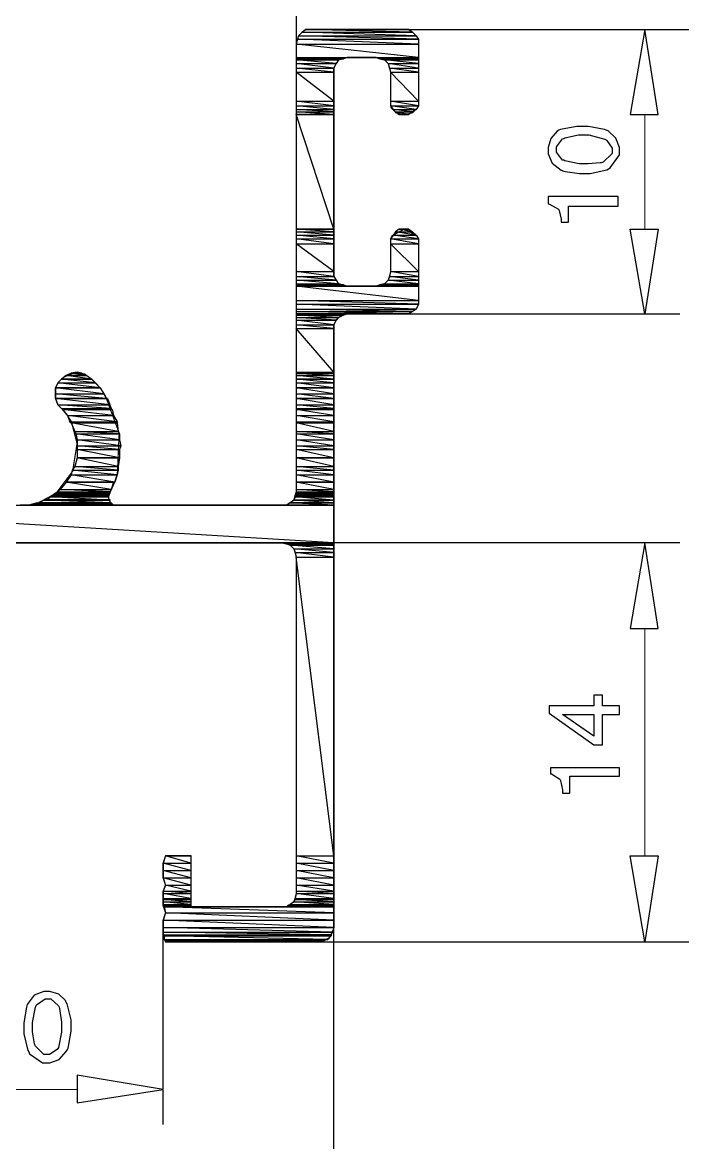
# Model space of a CAD drawing. Extents: x 0 to 8.2, y 0 to 11.7.
# Drawn here: x 6.063 to 6.973, y 8.426 to 9.971 of the extents above; entities that cross this region are included whole.
import ezdxf

# ---------------------------------------------------------------- set-up
doc = ezdxf.new("R2010")
doc.units = 0
doc.layers.get('0').update_dxf_attribs({"linetype": 'CONTINUOUS'})

msp = doc.modelspace()

# ---------------------------------------------------------------- linework, layer by layer
at = {"color": 0, "const_width": 0.00167}
for points in [[(6.44054, 9.80604), (6.44054, 10.1933)], [(6.57075, 9.90283), (6.57075, 9.86279), (6.57075, 9.85612), (6.5715, 9.85351), (6.5779, 9.84679), (6.58931, 9.84364), (6.60101, 9.84679), (6.60807, 9.85346), (6.60915, 9.85612), (6.60915, 9.86279), (6.60915, 9.94125), (6.60915, 9.94792), (6.60585, 9.9529), (6.60086, 9.9579), (6.59581, 9.96126), (6.58908, 9.96126), (6.4605, 9.96126), (6.45383, 9.96126), (6.44883, 9.9579), (6.44385, 9.9529), (6.44217, 9.94792), (6.44054, 9.94125), (6.44054, 9.32383)], [(6.56407, 9.96126), (6.96967, 9.96126)], [(6.56407, 9.96126), (7.26519, 9.96126)], [(6.51064, 9.9229), (6.50564, 9.92122), (6.49897, 9.9196), (6.49561, 9.91461), (6.49229, 9.90793), (6.49229, 9.90283)], [(6.51064, 9.9229), (6.55072, 9.9229)], [(6.57075, 9.90283), (6.56907, 9.90793), (6.56739, 9.91461), (6.56239, 9.9196), (6.55572, 9.92122), (6.55072, 9.9229)], [(6.49229, 9.6275), (6.49229, 9.90283)], [(6.92133, 9.84446), (6.92133, 9.68593)], [(6.51064, 9.56917), (6.58908, 9.56917), (6.59581, 9.56917), (6.60086, 9.57249), (6.60585, 9.57585), (6.60915, 9.58251), (6.60915, 9.58751), (6.60915, 9.66596), (6.60915, 9.67258), (6.60704, 9.67719), (6.58996, 9.68636), (6.57281, 9.67719), (6.57075, 9.67258), (6.57075, 9.66596), (6.57075, 9.6275)], [(6.49229, 9.6275), (6.49229, 9.62082), (6.49561, 9.61583), (6.49897, 9.61083), (6.50564, 9.60915), (6.51064, 9.60747)], [(6.55072, 9.60747), (6.55572, 9.60915), (6.56239, 9.61083), (6.56739, 9.61583), (6.56907, 9.62082), (6.57075, 9.6275)], [(6.55072, 9.60747), (6.51064, 9.60747)], [(6.51064, 9.56917), (6.50564, 9.56749), (6.49897, 9.56418), (6.49561, 9.56082), (6.49229, 9.55414), (6.49229, 9.54915)], [(6.58908, 9.56917), (6.96967, 9.56917)], [(6.42051, 8.75157), (6.29531, 8.75157), (6.29531, 8.82167), (6.26019, 8.82167), (6.25689, 8.81168), (6.25689, 8.80154), (6.25689, 8.79156), (6.26019, 8.78157), (6.25689, 8.77322), (6.25689, 8.76156), (6.25689, 8.75325), (6.26019, 8.74322), (6.25689, 8.73324), (6.25689, 8.72325), (6.25689, 8.71311), (6.26019, 8.70313), (6.47228, 8.70313), (6.47569, 8.70313), (6.486, 8.70882), (6.49186, 8.72032), (6.49229, 8.72325), (6.49229, 9.54915)], [(6.18343, 9.32221), (6.19011, 9.33718), (6.19385, 9.34972), (6.19635, 9.40483), (6.17714, 9.45654), (6.17008, 9.46739), (6.15842, 9.47906), (6.15175, 9.48406), (6.14919, 9.48617), (6.13417, 9.48844), (6.11914, 9.48156), (6.11664, 9.47906), (6.11165, 9.47407), (6.10835, 9.46739), (6.10835, 9.45904), (6.10835, 9.45242), (6.11165, 9.44396), (6.11664, 9.43896)], [(6.0599, 9.3055), (6.07156, 9.3055), (6.08128, 9.30692), (6.109, 9.32156), (6.13211, 9.35226), (6.13824, 9.39051), (6.13037, 9.42079), (6.125, 9.42899), (6.11664, 9.43896)], [(6.18343, 9.32221), (6.18175, 9.31717), (6.18175, 9.31218), (6.18511, 9.30886), (6.18842, 9.3055), (6.19342, 9.3055)], [(6.42051, 9.3055), (6.42719, 9.3055), (6.43218, 9.30886), (6.43718, 9.31218), (6.43886, 9.31885), (6.44054, 9.32383)], [(6.42051, 9.3055), (6.19342, 9.3055)], [(5.69928, 9.25375), (6.42051, 9.25375)], [(6.41883, 9.25375), (6.96967, 9.25375)], [(6.44054, 9.23372), (6.43886, 9.2404), (6.43718, 9.24544), (6.43218, 9.25043), (6.42719, 9.25206), (6.42051, 9.25375)], [(6.44054, 9.23372), (6.44054, 8.76992)], [(6.92133, 9.13531), (6.92133, 8.82167)], [(6.42051, 8.75157), (6.42719, 8.75157), (6.43218, 8.75489), (6.43718, 8.75825), (6.43886, 8.76324), (6.44054, 8.76992)], [(6.25689, 8.72325), (6.25689, 8.45122)], [(6.49229, 8.72487), (6.49229, 8.19928)], [(6.40554, 8.70313), (6.96967, 8.70313)], [(6.43718, 8.70313), (7.26519, 8.70313)], [(5.98144, 8.49957), (6.13835, 8.49957)]]:
    msp.add_lwpolyline(points, dxfattribs=at)
at = {"color": 0}
for points in [[(6.44385, 9.9529), (6.44217, 9.94792), (6.60915, 9.94792), (6.44385, 9.9529)], [(6.44883, 9.9579), (6.44385, 9.9529), (6.60585, 9.9529), (6.44883, 9.9579)], [(6.44385, 9.9529), (6.60585, 9.9529), (6.60915, 9.94792), (6.44385, 9.9529)], [(6.45383, 9.96126), (6.44883, 9.9579), (6.60086, 9.9579), (6.45383, 9.96126)], [(6.44883, 9.9579), (6.60086, 9.9579), (6.60585, 9.9529), (6.44883, 9.9579)], [(6.4605, 9.96126), (6.45383, 9.96126), (6.59581, 9.96126), (6.4605, 9.96126)], [(6.45383, 9.96126), (6.59581, 9.96126), (6.60086, 9.9579), (6.45383, 9.96126)], [(6.4605, 9.96126), (6.58908, 9.96126), (6.4605, 9.96126)], [(6.4605, 9.96126), (6.58908, 9.96126), (6.59581, 9.96126), (6.4605, 9.96126)], [(6.90126, 9.84446), (6.93967, 9.84446), (6.92133, 9.96126), (6.90126, 9.84446)], [(6.44217, 9.94792), (6.44054, 9.94125), (6.60915, 9.94125), (6.44217, 9.94792)], [(6.44054, 9.94125), (6.44054, 9.9229), (6.60915, 9.9229), (6.44054, 9.94125)], [(6.44054, 9.94125), (6.60915, 9.94125), (6.60915, 9.9229), (6.44054, 9.94125)], [(6.44217, 9.94792), (6.60915, 9.94792), (6.60915, 9.94125), (6.44217, 9.94792)], [(6.44054, 9.9229), (6.44054, 9.92122), (6.50564, 9.92122), (6.44054, 9.9229)], [(6.44054, 9.9229), (6.51064, 9.9229), (6.50564, 9.92122), (6.44054, 9.9229)], [(6.44054, 9.92122), (6.44054, 9.9196), (6.49897, 9.9196), (6.44054, 9.92122)], [(6.44054, 9.92122), (6.50564, 9.92122), (6.49897, 9.9196), (6.44054, 9.92122)], [(6.44054, 9.9196), (6.44054, 9.91461), (6.49561, 9.91461), (6.44054, 9.9196)], [(6.44054, 9.9196), (6.49897, 9.9196), (6.49561, 9.91461), (6.44054, 9.9196)], [(6.51064, 9.9229), (6.55072, 9.9229), (6.51064, 9.9229)], [(6.55072, 9.9229), (6.55572, 9.92122), (6.60915, 9.92122), (6.55072, 9.9229)], [(6.55072, 9.9229), (6.60915, 9.9229), (6.60915, 9.92122), (6.55072, 9.9229)], [(6.55572, 9.92122), (6.56239, 9.9196), (6.60915, 9.9196), (6.55572, 9.92122)], [(6.55572, 9.92122), (6.60915, 9.92122), (6.60915, 9.9196), (6.55572, 9.92122)], [(6.56239, 9.9196), (6.56739, 9.91461), (6.60915, 9.91461), (6.56239, 9.9196)], [(6.56239, 9.9196), (6.60915, 9.9196), (6.60915, 9.91461), (6.56239, 9.9196)], [(6.44054, 9.91461), (6.44054, 9.90793), (6.49229, 9.90793), (6.44054, 9.91461)], [(6.44054, 9.91461), (6.49561, 9.91461), (6.49229, 9.90793), (6.44054, 9.91461)], [(6.44054, 9.90793), (6.44054, 9.90283), (6.49229, 9.90283), (6.44054, 9.90793)], [(6.44054, 9.90793), (6.49229, 9.90793), (6.49229, 9.90283), (6.44054, 9.90793)], [(6.44054, 9.90283), (6.44054, 9.86279), (6.49229, 9.86279), (6.44054, 9.90283)], [(6.44054, 9.90283), (6.49229, 9.90283), (6.49229, 9.86279), (6.44054, 9.90283)], [(6.56739, 9.91461), (6.56907, 9.90793), (6.60915, 9.90793), (6.56739, 9.91461)], [(6.56739, 9.91461), (6.60915, 9.91461), (6.60915, 9.90793), (6.56739, 9.91461)], [(6.56907, 9.90793), (6.57075, 9.90283), (6.60915, 9.90283), (6.56907, 9.90793)], [(6.56907, 9.90793), (6.60915, 9.90793), (6.60915, 9.90283), (6.56907, 9.90793)], [(6.57075, 9.90283), (6.57075, 9.86279), (6.60915, 9.86279), (6.57075, 9.90283)], [(6.57075, 9.90283), (6.60915, 9.90283), (6.60915, 9.86279), (6.57075, 9.90283)], [(6.44054, 9.86279), (6.44054, 9.85612), (6.49229, 9.85612), (6.44054, 9.86279)], [(6.44054, 9.86279), (6.49229, 9.86279), (6.49229, 9.85612), (6.44054, 9.86279)], [(6.57075, 9.86279), (6.57075, 9.85612), (6.60915, 9.85612), (6.57075, 9.86279)], [(6.57075, 9.86279), (6.60915, 9.86279), (6.60915, 9.85612), (6.57075, 9.86279)], [(6.44054, 9.85612), (6.44054, 9.85113), (6.49229, 9.85113), (6.44054, 9.85612)], [(6.44054, 9.85612), (6.49229, 9.85612), (6.49229, 9.85113), (6.44054, 9.85612)], [(6.44054, 9.85113), (6.44054, 9.84782), (6.49229, 9.84782), (6.44054, 9.85113)], [(6.44054, 9.85113), (6.49229, 9.85113), (6.49229, 9.84782), (6.44054, 9.85113)], [(6.44054, 9.84782), (6.44054, 9.84446), (6.49229, 9.84446), (6.44054, 9.84782)], [(6.44054, 9.84782), (6.49229, 9.84782), (6.49229, 9.84446), (6.44054, 9.84782)], [(6.44054, 9.84446), (6.44054, 9.84446), (6.49229, 9.84446), (6.44054, 9.84446)], [(6.44054, 9.84446), (6.49229, 9.84446), (6.49229, 9.84446), (6.44054, 9.84446)], [(6.44054, 9.84446), (6.44054, 9.68593), (6.49229, 9.68593), (6.44054, 9.84446)], [(6.44054, 9.84446), (6.49229, 9.84446), (6.49229, 9.68593), (6.44054, 9.84446)], [(6.57075, 9.85612), (6.57406, 9.85113), (6.60585, 9.85113), (6.57075, 9.85612)], [(6.57075, 9.85612), (6.60915, 9.85612), (6.60585, 9.85113), (6.57075, 9.85612)], [(6.57406, 9.85113), (6.57742, 9.84782), (6.60086, 9.84782), (6.57406, 9.85113)], [(6.57406, 9.85113), (6.60585, 9.85113), (6.60086, 9.84782), (6.57406, 9.85113)], [(6.57742, 9.84782), (6.58242, 9.84446), (6.59581, 9.84446), (6.57742, 9.84782)], [(6.57742, 9.84782), (6.60086, 9.84782), (6.59581, 9.84446), (6.57742, 9.84782)], [(6.58242, 9.84446), (6.59581, 9.84446), (6.58908, 9.84446), (6.58242, 9.84446)], [(6.78782, 9.79438), (6.78782, 9.7901), (6.79362, 9.77713), (6.8061, 9.76731), (6.80946, 9.76606), (6.81153, 9.76568), (6.83122, 9.76269), (6.83783, 9.76269), (6.84619, 9.76269), (6.86914, 9.76812), (6.87125, 9.76938), (6.87375, 9.77061), (6.88624, 9.78847), (6.88624, 9.79438), (6.88624, 9.79872), (6.8814, 9.81174), (6.87076, 9.82156), (6.86789, 9.82281), (6.86578, 9.82368), (6.84353, 9.82781), (6.83615, 9.82781), (6.82781, 9.82781), (6.80485, 9.82368), (6.80279, 9.82281), (6.80029, 9.82118), (6.79156, 9.81114), (6.78782, 9.79861), (6.78782, 9.79438)], [(6.87625, 9.79438), (6.87625, 9.79025), (6.86376, 9.7786), (6.86128, 9.77772), (6.85997, 9.77735), (6.84337, 9.77604), (6.83783, 9.77604), (6.83074, 9.77604), (6.81108, 9.78022), (6.80946, 9.78103), (6.80778, 9.78147), (6.79949, 9.79243), (6.79949, 9.79606), (6.79949, 9.79981), (6.80778, 9.81065), (6.80946, 9.81104), (6.81108, 9.8119), (6.82986, 9.81614), (6.83615, 9.81614), (6.84407, 9.81614), (6.86621, 9.81022), (6.86789, 9.80935), (6.86914, 9.80854), (6.87625, 9.79796), (6.87625, 9.79438)], [(6.81614, 9.71761), (6.8846, 9.71761), (6.8846, 9.73107), (6.78782, 9.73107), (6.78782, 9.72092), (6.78988, 9.72054), (6.80236, 9.71386), (6.80279, 9.71263), (6.80317, 9.71181), (6.80615, 9.69993), (6.80615, 9.69596), (6.81614, 9.69596), (6.81614, 9.71761)], [(6.44054, 9.68593), (6.44054, 9.68593), (6.49229, 9.68593), (6.44054, 9.68593)], [(6.44054, 9.68593), (6.49229, 9.68593), (6.49229, 9.68593), (6.44054, 9.68593)], [(6.44054, 9.68593), (6.44054, 9.68261), (6.49229, 9.68261), (6.44054, 9.68593)], [(6.44054, 9.68593), (6.49229, 9.68593), (6.49229, 9.68261), (6.44054, 9.68593)], [(6.44054, 9.68261), (6.44054, 9.67763), (6.49229, 9.67763), (6.44054, 9.68261)], [(6.44054, 9.68261), (6.49229, 9.68261), (6.49229, 9.67763), (6.44054, 9.68261)], [(6.44054, 9.67763), (6.44054, 9.67258), (6.49229, 9.67258), (6.44054, 9.67763)], [(6.44054, 9.67763), (6.49229, 9.67763), (6.49229, 9.67258), (6.44054, 9.67763)], [(6.44054, 9.67258), (6.44054, 9.66596), (6.49229, 9.66596), (6.44054, 9.67258)], [(6.44054, 9.67258), (6.49229, 9.67258), (6.49229, 9.66596), (6.44054, 9.67258)], [(6.57406, 9.67763), (6.57075, 9.67258), (6.60915, 9.67258), (6.57406, 9.67763)], [(6.57075, 9.67258), (6.57075, 9.66596), (6.60915, 9.66596), (6.57075, 9.67258)], [(6.57075, 9.67258), (6.60915, 9.67258), (6.60915, 9.66596), (6.57075, 9.67258)], [(6.57742, 9.68261), (6.57406, 9.67763), (6.60585, 9.67763), (6.57742, 9.68261)], [(6.57406, 9.67763), (6.60585, 9.67763), (6.60915, 9.67258), (6.57406, 9.67763)], [(6.58242, 9.68593), (6.57742, 9.68261), (6.60086, 9.68261), (6.58242, 9.68593)], [(6.57742, 9.68261), (6.60086, 9.68261), (6.60585, 9.67763), (6.57742, 9.68261)], [(6.58908, 9.68593), (6.58242, 9.68593), (6.59581, 9.68593), (6.58908, 9.68593)], [(6.58242, 9.68593), (6.59581, 9.68593), (6.60086, 9.68261), (6.58242, 9.68593)], [(6.90126, 9.68593), (6.93967, 9.68593), (6.92133, 9.56917), (6.90126, 9.68593)], [(6.44054, 9.66596), (6.44054, 9.6275), (6.49229, 9.6275), (6.44054, 9.66596)], [(6.44054, 9.66596), (6.49229, 9.66596), (6.49229, 9.6275), (6.44054, 9.66596)], [(6.57075, 9.66596), (6.57075, 9.6275), (6.60915, 9.6275), (6.57075, 9.66596)], [(6.57075, 9.66596), (6.60915, 9.66596), (6.60915, 9.6275), (6.57075, 9.66596)], [(6.44054, 9.6275), (6.44054, 9.62082), (6.49229, 9.62082), (6.44054, 9.6275)], [(6.44054, 9.6275), (6.49229, 9.6275), (6.49229, 9.62082), (6.44054, 9.6275)], [(6.57075, 9.6275), (6.56907, 9.62082), (6.60915, 9.62082), (6.57075, 9.6275)], [(6.57075, 9.6275), (6.60915, 9.6275), (6.60915, 9.62082), (6.57075, 9.6275)], [(6.44054, 9.62082), (6.44054, 9.61583), (6.49561, 9.61583), (6.44054, 9.62082)], [(6.44054, 9.62082), (6.49229, 9.62082), (6.49561, 9.61583), (6.44054, 9.62082)], [(6.44054, 9.61583), (6.44054, 9.61083), (6.49897, 9.61083), (6.44054, 9.61583)], [(6.44054, 9.61583), (6.49561, 9.61583), (6.49897, 9.61083), (6.44054, 9.61583)], [(6.44054, 9.61083), (6.44054, 9.60915), (6.50564, 9.60915), (6.44054, 9.61083)], [(6.44054, 9.61083), (6.49897, 9.61083), (6.50564, 9.60915), (6.44054, 9.61083)], [(6.44054, 9.60915), (6.44054, 9.60747), (6.51064, 9.60747), (6.44054, 9.60915)], [(6.44054, 9.60915), (6.50564, 9.60915), (6.51064, 9.60747), (6.44054, 9.60915)], [(6.55572, 9.60915), (6.55072, 9.60747), (6.60915, 9.60747), (6.55572, 9.60915)], [(6.56239, 9.61083), (6.55572, 9.60915), (6.60915, 9.60915), (6.56239, 9.61083)], [(6.55572, 9.60915), (6.60915, 9.60915), (6.60915, 9.60747), (6.55572, 9.60915)], [(6.56739, 9.61583), (6.56239, 9.61083), (6.60915, 9.61083), (6.56739, 9.61583)], [(6.56239, 9.61083), (6.60915, 9.61083), (6.60915, 9.60915), (6.56239, 9.61083)], [(6.56907, 9.62082), (6.56739, 9.61583), (6.60915, 9.61583), (6.56907, 9.62082)], [(6.56739, 9.61583), (6.60915, 9.61583), (6.60915, 9.61083), (6.56739, 9.61583)], [(6.56907, 9.62082), (6.60915, 9.62082), (6.60915, 9.61583), (6.56907, 9.62082)], [(6.44054, 9.60747), (6.44054, 9.58751), (6.60915, 9.58751), (6.44054, 9.60747)], [(6.44054, 9.60747), (6.60915, 9.60747), (6.60915, 9.58751), (6.44054, 9.60747)], [(6.51064, 9.60747), (6.55072, 9.60747), (6.51064, 9.60747)], [(6.44054, 9.58751), (6.44054, 9.58251), (6.60915, 9.58251), (6.44054, 9.58751)], [(6.44054, 9.58751), (6.60915, 9.58751), (6.60915, 9.58251), (6.44054, 9.58751)], [(6.44054, 9.58251), (6.44054, 9.57585), (6.60585, 9.57585), (6.44054, 9.58251)], [(6.44054, 9.58251), (6.60915, 9.58251), (6.60585, 9.57585), (6.44054, 9.58251)], [(6.44054, 9.57585), (6.44054, 9.57249), (6.60086, 9.57249), (6.44054, 9.57585)], [(6.44054, 9.57585), (6.60585, 9.57585), (6.60086, 9.57249), (6.44054, 9.57585)], [(6.44054, 9.57249), (6.44054, 9.56917), (6.59581, 9.56917), (6.44054, 9.57249)], [(6.44054, 9.57249), (6.60086, 9.57249), (6.59581, 9.56917), (6.44054, 9.57249)], [(6.44054, 9.56917), (6.44054, 9.56917), (6.58908, 9.56917), (6.44054, 9.56917)], [(6.44054, 9.56917), (6.59581, 9.56917), (6.58908, 9.56917), (6.44054, 9.56917)], [(6.44054, 9.56917), (6.44054, 9.56749), (6.50564, 9.56749), (6.44054, 9.56917)], [(6.44054, 9.56917), (6.51064, 9.56917), (6.50564, 9.56749), (6.44054, 9.56917)], [(6.44054, 9.56749), (6.44054, 9.56418), (6.49897, 9.56418), (6.44054, 9.56749)], [(6.44054, 9.56749), (6.50564, 9.56749), (6.49897, 9.56418), (6.44054, 9.56749)], [(6.44054, 9.56418), (6.44054, 9.56082), (6.49561, 9.56082), (6.44054, 9.56418)], [(6.44054, 9.56418), (6.49897, 9.56418), (6.49561, 9.56082), (6.44054, 9.56418)], [(6.51064, 9.56917), (6.58908, 9.56917), (6.51064, 9.56917)], [(6.44054, 9.56082), (6.44054, 9.55414), (6.49229, 9.55414), (6.44054, 9.56082)], [(6.44054, 9.56082), (6.49561, 9.56082), (6.49229, 9.55414), (6.44054, 9.56082)], [(6.44054, 9.55414), (6.44054, 9.54915), (6.49229, 9.54915), (6.44054, 9.55414)], [(6.44054, 9.55414), (6.49229, 9.55414), (6.49229, 9.54915), (6.44054, 9.55414)], [(6.44054, 9.54915), (6.44054, 9.48904), (6.49229, 9.48904), (6.44054, 9.54915)], [(6.44054, 9.54915), (6.49229, 9.54915), (6.49229, 9.48904), (6.44054, 9.54915)], [(6.12999, 9.48742), (6.12332, 9.48406), (6.15175, 9.48406), (6.12999, 9.48742)], [(6.13835, 9.48904), (6.12999, 9.48742), (6.14501, 9.48742), (6.13835, 9.48904)], [(6.12999, 9.48742), (6.14501, 9.48742), (6.12999, 9.48742)], [(6.12999, 9.48742), (6.14501, 9.48742), (6.15175, 9.48406), (6.12999, 9.48742)], [(6.44054, 9.48904), (6.44054, 9.48742), (6.49229, 9.48742), (6.44054, 9.48904)], [(6.44054, 9.48904), (6.49229, 9.48904), (6.49229, 9.48742), (6.44054, 9.48904)], [(6.44054, 9.48742), (6.49229, 9.48742), (6.44054, 9.48742)], [(6.44054, 9.48742), (6.44054, 9.48406), (6.49229, 9.48406), (6.44054, 9.48742)], [(6.44054, 9.48742), (6.49229, 9.48742), (6.49229, 9.48406), (6.44054, 9.48742)], [(6.11165, 9.47407), (6.10835, 9.46739), (6.17008, 9.46739), (6.11165, 9.47407)], [(6.11664, 9.47906), (6.11165, 9.47407), (6.16342, 9.47407), (6.11664, 9.47906)], [(6.11165, 9.47407), (6.16342, 9.47407), (6.17008, 9.46739), (6.11165, 9.47407)], [(6.12332, 9.48406), (6.11664, 9.47906), (6.15842, 9.47906), (6.12332, 9.48406)], [(6.11664, 9.47906), (6.15842, 9.47906), (6.11664, 9.47906)], [(6.11664, 9.47906), (6.15842, 9.47906), (6.16342, 9.47407), (6.11664, 9.47906)], [(6.12332, 9.48406), (6.15175, 9.48406), (6.12332, 9.48406)], [(6.12332, 9.48406), (6.15175, 9.48406), (6.15842, 9.47906), (6.12332, 9.48406)], [(6.44054, 9.48406), (6.49229, 9.48406), (6.44054, 9.48406)], [(6.44054, 9.48406), (6.44054, 9.47906), (6.49229, 9.47906), (6.44054, 9.48406)], [(6.44054, 9.48406), (6.49229, 9.48406), (6.49229, 9.47906), (6.44054, 9.48406)], [(6.44054, 9.47906), (6.49229, 9.47906), (6.44054, 9.47906)], [(6.44054, 9.47906), (6.44054, 9.47407), (6.49229, 9.47407), (6.44054, 9.47906)], [(6.44054, 9.47906), (6.49229, 9.47906), (6.49229, 9.47407), (6.44054, 9.47906)], [(6.44054, 9.47407), (6.44054, 9.46739), (6.49229, 9.46739), (6.44054, 9.47407)], [(6.44054, 9.47407), (6.49229, 9.47407), (6.49229, 9.46739), (6.44054, 9.47407)], [(6.10835, 9.46739), (6.17008, 9.46739), (6.10835, 9.46739)], [(6.10835, 9.46739), (6.10835, 9.45904), (6.17513, 9.45904), (6.10835, 9.46739)], [(6.10835, 9.46739), (6.17008, 9.46739), (6.17513, 9.45904), (6.10835, 9.46739)], [(6.10835, 9.45904), (6.10835, 9.45242), (6.17844, 9.45242), (6.10835, 9.45904)], [(6.10835, 9.45904), (6.17513, 9.45904), (6.17844, 9.45242), (6.10835, 9.45904)], [(6.44054, 9.46739), (6.49229, 9.46739), (6.44054, 9.46739)], [(6.44054, 9.46739), (6.44054, 9.45904), (6.49229, 9.45904), (6.44054, 9.46739)], [(6.44054, 9.46739), (6.49229, 9.46739), (6.49229, 9.45904), (6.44054, 9.46739)], [(6.44054, 9.45904), (6.44054, 9.45242), (6.49229, 9.45242), (6.44054, 9.45904)], [(6.44054, 9.45904), (6.49229, 9.45904), (6.49229, 9.45242), (6.44054, 9.45904)], [(6.10835, 9.45242), (6.10835, 9.45242), (6.18012, 9.45242), (6.10835, 9.45242)], [(6.10835, 9.45242), (6.17844, 9.45242), (6.18012, 9.45242), (6.10835, 9.45242)], [(6.10835, 9.45242), (6.11165, 9.44396), (6.18343, 9.44396), (6.10835, 9.45242)], [(6.10835, 9.45242), (6.18012, 9.45242), (6.18343, 9.44396), (6.10835, 9.45242)], [(6.11165, 9.44396), (6.11664, 9.43896), (6.18511, 9.43896), (6.11165, 9.44396)], [(6.11165, 9.44396), (6.18343, 9.44396), (6.18511, 9.43896), (6.11165, 9.44396)], [(6.44054, 9.45242), (6.44054, 9.45242), (6.49229, 9.45242), (6.44054, 9.45242)], [(6.44054, 9.45242), (6.49229, 9.45242), (6.49229, 9.45242), (6.44054, 9.45242)], [(6.44054, 9.45242), (6.44054, 9.44396), (6.49229, 9.44396), (6.44054, 9.45242)], [(6.44054, 9.45242), (6.49229, 9.45242), (6.49229, 9.44396), (6.44054, 9.45242)], [(6.44054, 9.44396), (6.44054, 9.43896), (6.49229, 9.43896), (6.44054, 9.44396)], [(6.44054, 9.44396), (6.49229, 9.44396), (6.49229, 9.43896), (6.44054, 9.44396)], [(6.11664, 9.43896), (6.11833, 9.43728), (6.18679, 9.43728), (6.11664, 9.43896)], [(6.11664, 9.43896), (6.18511, 9.43896), (6.18679, 9.43728), (6.11664, 9.43896)], [(6.11833, 9.43728), (6.125, 9.42899), (6.18842, 9.42899), (6.11833, 9.43728)], [(6.11833, 9.43728), (6.18679, 9.43728), (6.18842, 9.42899), (6.11833, 9.43728)], [(6.125, 9.42899), (6.12831, 9.42062), (6.19342, 9.42062), (6.125, 9.42899)], [(6.125, 9.42899), (6.18842, 9.42899), (6.19342, 9.42062), (6.125, 9.42899)], [(6.44054, 9.43896), (6.44054, 9.43728), (6.49229, 9.43728), (6.44054, 9.43896)], [(6.44054, 9.43896), (6.49229, 9.43896), (6.49229, 9.43728), (6.44054, 9.43896)], [(6.44054, 9.43728), (6.44054, 9.42899), (6.49229, 9.42899), (6.44054, 9.43728)], [(6.44054, 9.43728), (6.49229, 9.43728), (6.49229, 9.42899), (6.44054, 9.43728)], [(6.44054, 9.42899), (6.44054, 9.42062), (6.49229, 9.42062), (6.44054, 9.42899)], [(6.44054, 9.42899), (6.49229, 9.42899), (6.49229, 9.42062), (6.44054, 9.42899)], [(6.12831, 9.42062), (6.12999, 9.41894), (6.19342, 9.41894), (6.12831, 9.42062)], [(6.12831, 9.42062), (6.19342, 9.42062), (6.19342, 9.41894), (6.12831, 9.42062)], [(6.12999, 9.41894), (6.13499, 9.40728), (6.1951, 9.40728), (6.12999, 9.41894)], [(6.12999, 9.41894), (6.19342, 9.41894), (6.1951, 9.40728), (6.12999, 9.41894)], [(6.44054, 9.42062), (6.44054, 9.41894), (6.49229, 9.41894), (6.44054, 9.42062)], [(6.44054, 9.42062), (6.49229, 9.42062), (6.49229, 9.41894), (6.44054, 9.42062)], [(6.44054, 9.41894), (6.44054, 9.40728), (6.49229, 9.40728), (6.44054, 9.41894)], [(6.44054, 9.41894), (6.49229, 9.41894), (6.49229, 9.40728), (6.44054, 9.41894)], [(6.13499, 9.40728), (6.13667, 9.40397), (6.19678, 9.40397), (6.13499, 9.40728)], [(6.13499, 9.40728), (6.1951, 9.40728), (6.19678, 9.40397), (6.13499, 9.40728)], [(6.13667, 9.40397), (6.13835, 9.39561), (6.19678, 9.39561), (6.13667, 9.40397)], [(6.13667, 9.40397), (6.19678, 9.40397), (6.19678, 9.39561), (6.13667, 9.40397)], [(6.13835, 9.39561), (6.13835, 9.38732), (6.19846, 9.38732), (6.13835, 9.39561)], [(6.13835, 9.39561), (6.19678, 9.39561), (6.19846, 9.38732), (6.13835, 9.39561)], [(6.44054, 9.40728), (6.44054, 9.40397), (6.49229, 9.40397), (6.44054, 9.40728)], [(6.44054, 9.40728), (6.49229, 9.40728), (6.49229, 9.40397), (6.44054, 9.40728)], [(6.44054, 9.40397), (6.44054, 9.39561), (6.49229, 9.39561), (6.44054, 9.40397)], [(6.44054, 9.40397), (6.49229, 9.40397), (6.49229, 9.39561), (6.44054, 9.40397)], [(6.44054, 9.39561), (6.44054, 9.38732), (6.49229, 9.38732), (6.44054, 9.39561)], [(6.44054, 9.39561), (6.49229, 9.39561), (6.49229, 9.38732), (6.44054, 9.39561)], [(6.13835, 9.38732), (6.13835, 9.38226), (6.19678, 9.38226), (6.13835, 9.38732)], [(6.13835, 9.38732), (6.19846, 9.38732), (6.19678, 9.38226), (6.13835, 9.38732)], [(6.13835, 9.38226), (6.13835, 9.37061), (6.19678, 9.37061), (6.13835, 9.38226)], [(6.13835, 9.38226), (6.19678, 9.38226), (6.19678, 9.37061), (6.13835, 9.38226)], [(6.44054, 9.38732), (6.44054, 9.38226), (6.49229, 9.38226), (6.44054, 9.38732)], [(6.44054, 9.38732), (6.49229, 9.38732), (6.49229, 9.38226), (6.44054, 9.38732)], [(6.44054, 9.38226), (6.44054, 9.37061), (6.49229, 9.37061), (6.44054, 9.38226)], [(6.44054, 9.38226), (6.49229, 9.38226), (6.49229, 9.37061), (6.44054, 9.38226)], [(6.13835, 9.37061), (6.13499, 9.35894), (6.1951, 9.35894), (6.13835, 9.37061)], [(6.13835, 9.37061), (6.19678, 9.37061), (6.13835, 9.37061)], [(6.13835, 9.37061), (6.19678, 9.37061), (6.1951, 9.35894), (6.13835, 9.37061)], [(6.44054, 9.37061), (6.49229, 9.37061), (6.44054, 9.37061)], [(6.44054, 9.37061), (6.44054, 9.35894), (6.49229, 9.35894), (6.44054, 9.37061)], [(6.44054, 9.37061), (6.49229, 9.37061), (6.49229, 9.35894), (6.44054, 9.37061)], [(6.12999, 9.34717), (6.12332, 9.33718), (6.19011, 9.33718), (6.12999, 9.34717)], [(6.13167, 9.35385), (6.12999, 9.34717), (6.19342, 9.34717), (6.13167, 9.35385)], [(6.12999, 9.34717), (6.19342, 9.34717), (6.19011, 9.33718), (6.12999, 9.34717)], [(6.13499, 9.35894), (6.13167, 9.35385), (6.1951, 9.35385), (6.13499, 9.35894)], [(6.13167, 9.35385), (6.1951, 9.35385), (6.19342, 9.34717), (6.13167, 9.35385)], [(6.13499, 9.35894), (6.1951, 9.35894), (6.1951, 9.35385), (6.13499, 9.35894)], [(6.44054, 9.35894), (6.44054, 9.35385), (6.49229, 9.35385), (6.44054, 9.35894)], [(6.44054, 9.35894), (6.49229, 9.35894), (6.49229, 9.35385), (6.44054, 9.35894)], [(6.44054, 9.35385), (6.44054, 9.34717), (6.49229, 9.34717), (6.44054, 9.35385)], [(6.44054, 9.35385), (6.49229, 9.35385), (6.49229, 9.34717), (6.44054, 9.35385)], [(6.44054, 9.34717), (6.44054, 9.33718), (6.49229, 9.33718), (6.44054, 9.34717)], [(6.44054, 9.34717), (6.49229, 9.34717), (6.49229, 9.33718), (6.44054, 9.34717)], [(6.12332, 9.33718), (6.11501, 9.32721), (6.18511, 9.32721), (6.12332, 9.33718)], [(6.12332, 9.33718), (6.12332, 9.33718), (6.18842, 9.33718), (6.12332, 9.33718)], [(6.12332, 9.33718), (6.19011, 9.33718), (6.18842, 9.33718), (6.12332, 9.33718)], [(6.12332, 9.33718), (6.18842, 9.33718), (6.18511, 9.32721), (6.12332, 9.33718)], [(6.44054, 9.33718), (6.44054, 9.33718), (6.49229, 9.33718), (6.44054, 9.33718)], [(6.44054, 9.33718), (6.49229, 9.33718), (6.49229, 9.33718), (6.44054, 9.33718)], [(6.44054, 9.33718), (6.44054, 9.32721), (6.49229, 9.32721), (6.44054, 9.33718)], [(6.44054, 9.33718), (6.49229, 9.33718), (6.49229, 9.32721), (6.44054, 9.33718)], [(6.10167, 9.31717), (6.09668, 9.31218), (6.18175, 9.31218), (6.10167, 9.31717)], [(6.10335, 9.31885), (6.10167, 9.31717), (6.18175, 9.31717), (6.10335, 9.31885)], [(6.10167, 9.31717), (6.18175, 9.31717), (6.18175, 9.31218), (6.10167, 9.31717)], [(6.10667, 9.32053), (6.10335, 9.31885), (6.18175, 9.31885), (6.10667, 9.32053)], [(6.10335, 9.31885), (6.18175, 9.31885), (6.18175, 9.31717), (6.10335, 9.31885)], [(6.10835, 9.32221), (6.10667, 9.32053), (6.18175, 9.32053), (6.10835, 9.32221)], [(6.10667, 9.32053), (6.18175, 9.32053), (6.18175, 9.31885), (6.10667, 9.32053)], [(6.11165, 9.32383), (6.10835, 9.32221), (6.18343, 9.32221), (6.11165, 9.32383)], [(6.10835, 9.32221), (6.18343, 9.32221), (6.18175, 9.32053), (6.10835, 9.32221)], [(6.11501, 9.32721), (6.11165, 9.32383), (6.18343, 9.32383), (6.11501, 9.32721)], [(6.11165, 9.32383), (6.18343, 9.32383), (6.18343, 9.32221), (6.11165, 9.32383)], [(6.11501, 9.32721), (6.18511, 9.32721), (6.18343, 9.32383), (6.11501, 9.32721)], [(6.43886, 9.31717), (6.43718, 9.31218), (6.49229, 9.31218), (6.43886, 9.31717)], [(6.44054, 9.32053), (6.43886, 9.31885), (6.49229, 9.31885), (6.44054, 9.32053)], [(6.43886, 9.31885), (6.43886, 9.31717), (6.49229, 9.31717), (6.43886, 9.31885)], [(6.43886, 9.31885), (6.49229, 9.31885), (6.49229, 9.31717), (6.43886, 9.31885)], [(6.43886, 9.31717), (6.49229, 9.31717), (6.49229, 9.31218), (6.43886, 9.31717)], [(6.44054, 9.32721), (6.44054, 9.32383), (6.49229, 9.32383), (6.44054, 9.32721)], [(6.44054, 9.32721), (6.49229, 9.32721), (6.49229, 9.32383), (6.44054, 9.32721)], [(6.44054, 9.32383), (6.44054, 9.32221), (6.49229, 9.32221), (6.44054, 9.32383)], [(6.44054, 9.32383), (6.49229, 9.32383), (6.49229, 9.32221), (6.44054, 9.32383)], [(6.44054, 9.32221), (6.44054, 9.32053), (6.49229, 9.32053), (6.44054, 9.32221)], [(6.44054, 9.32221), (6.49229, 9.32221), (6.49229, 9.32053), (6.44054, 9.32221)], [(6.44054, 9.32053), (6.49229, 9.32053), (6.49229, 9.31885), (6.44054, 9.32053)], [(5.62918, 9.3055), (5.62918, 9.25375), (6.49229, 9.25375), (5.62918, 9.3055)], [(5.62918, 9.3055), (6.49229, 9.3055), (6.49229, 9.25375), (5.62918, 9.3055)], [(6.07156, 9.3055), (6.0599, 9.3055), (6.19342, 9.3055), (6.07156, 9.3055)], [(6.08322, 9.30886), (6.07156, 9.3055), (6.18842, 9.3055), (6.08322, 9.30886)], [(6.07156, 9.3055), (6.18842, 9.3055), (6.07156, 9.3055)], [(6.07156, 9.3055), (6.18842, 9.3055), (6.07156, 9.3055)], [(6.07156, 9.3055), (6.18842, 9.3055), (6.19342, 9.3055), (6.07156, 9.3055)], [(6.08322, 9.30886), (6.18511, 9.30886), (6.18842, 9.3055), (6.08322, 9.30886)], [(6.08333, 9.30832), (6.185, 9.30832), (6.185, 9.30664), (6.08333, 9.30664), (6.08333, 9.30832)], [(6.09332, 9.31218), (6.08501, 9.30886), (6.18511, 9.30886), (6.09332, 9.31218)], [(6.08501, 9.30886), (6.18511, 9.30886), (6.08501, 9.30886)], [(6.08501, 9.30886), (6.18511, 9.30886), (6.08501, 9.30886)], [(6.09332, 9.31218), (6.18175, 9.31218), (6.18511, 9.30886), (6.09332, 9.31218)], [(6.095, 9.31332), (6.18164, 9.31332), (6.18164, 9.31168), (6.095, 9.31168), (6.095, 9.31332)], [(6.095, 9.31332), (6.18332, 9.31332), (6.18332, 9.31168), (6.095, 9.31168), (6.095, 9.31332)], [(6.095, 9.31218), (6.18175, 9.31218), (6.095, 9.31218)], [(6.09668, 9.31218), (6.18175, 9.31218), (6.09668, 9.31218)], [(6.19342, 9.3055), (6.42051, 9.3055), (6.19342, 9.3055)], [(6.42719, 9.3055), (6.42051, 9.3055), (6.49229, 9.3055), (6.42719, 9.3055)], [(6.43218, 9.30886), (6.42719, 9.3055), (6.49229, 9.3055), (6.43218, 9.30886)], [(6.42719, 9.3055), (6.49229, 9.3055), (6.42719, 9.3055)], [(6.42719, 9.3055), (6.49229, 9.3055), (6.42719, 9.3055)], [(6.42719, 9.3055), (6.49229, 9.3055), (6.49229, 9.3055), (6.42719, 9.3055)], [(6.43718, 9.31218), (6.43218, 9.30886), (6.49229, 9.30886), (6.43718, 9.31218)], [(6.43218, 9.30886), (6.49229, 9.30886), (6.43218, 9.30886)], [(6.43218, 9.30886), (6.49229, 9.30886), (6.43218, 9.30886)], [(6.43218, 9.30886), (6.49229, 9.30886), (6.49229, 9.3055), (6.43218, 9.30886)], [(6.43718, 9.31218), (6.49229, 9.31218), (6.43718, 9.31218)], [(6.43718, 9.31218), (6.49229, 9.31218), (6.43718, 9.31218)], [(6.43718, 9.31218), (6.49229, 9.31218), (6.49229, 9.30886), (6.43718, 9.31218)], [(5.69928, 9.25375), (6.42051, 9.25375), (5.69928, 9.25375)], [(6.42051, 9.25375), (6.42719, 9.25206), (6.49229, 9.25206), (6.42051, 9.25375)], [(6.42051, 9.25375), (6.49229, 9.25375), (6.49229, 9.25206), (6.42051, 9.25375)], [(6.90126, 9.13531), (6.93967, 9.13531), (6.92133, 9.25375), (6.90126, 9.13531)], [(6.42719, 9.25206), (6.43218, 9.25043), (6.49229, 9.25043), (6.42719, 9.25206)], [(6.42719, 9.25206), (6.49229, 9.25206), (6.49229, 9.25043), (6.42719, 9.25206)], [(6.43218, 9.25043), (6.43718, 9.24544), (6.49229, 9.24544), (6.43218, 9.25043)], [(6.43218, 9.25043), (6.49229, 9.25043), (6.49229, 9.24544), (6.43218, 9.25043)], [(6.43718, 9.24544), (6.43886, 9.2404), (6.49229, 9.2404), (6.43718, 9.24544)], [(6.43718, 9.24544), (6.49229, 9.24544), (6.49229, 9.2404), (6.43718, 9.24544)], [(6.43886, 9.2404), (6.44054, 9.23372), (6.49229, 9.23372), (6.43886, 9.2404)], [(6.43886, 9.2404), (6.49229, 9.2404), (6.49229, 9.23372), (6.43886, 9.2404)], [(6.44054, 9.23372), (6.44054, 8.82167), (6.49229, 8.82167), (6.44054, 9.23372)], [(6.44054, 9.23372), (6.49229, 9.23372), (6.49229, 8.82167), (6.44054, 9.23372)], [(6.88624, 9.02854), (6.8629, 9.02854), (6.8629, 9.04357), (6.85124, 9.04357), (6.85124, 9.02854), (6.7895, 9.02854), (6.7895, 9.01856), (6.85124, 8.9751), (6.8629, 8.9751), (6.8629, 9.01688), (6.88624, 9.01688), (6.88624, 9.02854)], [(6.85124, 8.98676), (6.80783, 9.01688), (6.85124, 9.01688), (6.85124, 8.98676)], [(6.81782, 8.93175), (6.88624, 8.93175), (6.88624, 8.94342), (6.79113, 8.94342), (6.79113, 8.93511), (6.79275, 8.93474), (6.80404, 8.92763), (6.80447, 8.92676), (6.80485, 8.92594), (6.80783, 8.91276), (6.80783, 8.90831), (6.81782, 8.90831), (6.81782, 8.93175)], [(6.26019, 8.82167), (6.25689, 8.81168), (6.29531, 8.81168), (6.26019, 8.82167)], [(6.26019, 8.82167), (6.29531, 8.82167), (6.26019, 8.82167)], [(6.26019, 8.82167), (6.29531, 8.82167), (6.29531, 8.81168), (6.26019, 8.82167)], [(6.44054, 8.82167), (6.44054, 8.81168), (6.49229, 8.81168), (6.44054, 8.82167)], [(6.44054, 8.82167), (6.49229, 8.82167), (6.49229, 8.81168), (6.44054, 8.82167)], [(6.90126, 8.82167), (6.93967, 8.82167), (6.92133, 8.70313), (6.90126, 8.82167)], [(6.25689, 8.81168), (6.25689, 8.80154), (6.29531, 8.80154), (6.25689, 8.81168)], [(6.25689, 8.81168), (6.29531, 8.81168), (6.29531, 8.80154), (6.25689, 8.81168)], [(6.44054, 8.81168), (6.44054, 8.80154), (6.49229, 8.80154), (6.44054, 8.81168)], [(6.44054, 8.81168), (6.49229, 8.81168), (6.49229, 8.80154), (6.44054, 8.81168)], [(6.25689, 8.80154), (6.25689, 8.79156), (6.29531, 8.79156), (6.25689, 8.80154)], [(6.25689, 8.80154), (6.29531, 8.80154), (6.29531, 8.79156), (6.25689, 8.80154)], [(6.25689, 8.79156), (6.26019, 8.78157), (6.29531, 8.78157), (6.25689, 8.79156)], [(6.25689, 8.79156), (6.29531, 8.79156), (6.29531, 8.78157), (6.25689, 8.79156)], [(6.44054, 8.80154), (6.44054, 8.79156), (6.49229, 8.79156), (6.44054, 8.80154)], [(6.44054, 8.80154), (6.49229, 8.80154), (6.49229, 8.79156), (6.44054, 8.80154)], [(6.44054, 8.79156), (6.44054, 8.78157), (6.49229, 8.78157), (6.44054, 8.79156)], [(6.44054, 8.79156), (6.49229, 8.79156), (6.49229, 8.78157), (6.44054, 8.79156)], [(6.26019, 8.78157), (6.25689, 8.77322), (6.29531, 8.77322), (6.26019, 8.78157)], [(6.26019, 8.78157), (6.29531, 8.78157), (6.29531, 8.77322), (6.26019, 8.78157)], [(6.44054, 8.78157), (6.44054, 8.77322), (6.49229, 8.77322), (6.44054, 8.78157)], [(6.44054, 8.78157), (6.49229, 8.78157), (6.49229, 8.77322), (6.44054, 8.78157)], [(6.25689, 8.77322), (6.25689, 8.76992), (6.29531, 8.76992), (6.25689, 8.77322)], [(6.25689, 8.77322), (6.29531, 8.77322), (6.29531, 8.76992), (6.25689, 8.77322)], [(6.25689, 8.76992), (6.25689, 8.76324), (6.29531, 8.76324), (6.25689, 8.76992)], [(6.25689, 8.76992), (6.29531, 8.76992), (6.29531, 8.76324), (6.25689, 8.76992)], [(6.25689, 8.76324), (6.25689, 8.76156), (6.29531, 8.76156), (6.25689, 8.76324)], [(6.25689, 8.76324), (6.29531, 8.76324), (6.29531, 8.76156), (6.25689, 8.76324)], [(6.25689, 8.76156), (6.25689, 8.75825), (6.29531, 8.75825), (6.25689, 8.76156)], [(6.25689, 8.76156), (6.29531, 8.76156), (6.29531, 8.75825), (6.25689, 8.76156)], [(6.43886, 8.76156), (6.43718, 8.75825), (6.49229, 8.75825), (6.43886, 8.76156)], [(6.44054, 8.76992), (6.43886, 8.76324), (6.49229, 8.76324), (6.44054, 8.76992)], [(6.43886, 8.76324), (6.43886, 8.76156), (6.49229, 8.76156), (6.43886, 8.76324)], [(6.43886, 8.76324), (6.49229, 8.76324), (6.49229, 8.76156), (6.43886, 8.76324)], [(6.43886, 8.76156), (6.49229, 8.76156), (6.49229, 8.75825), (6.43886, 8.76156)], [(6.44054, 8.77322), (6.44054, 8.76992), (6.49229, 8.76992), (6.44054, 8.77322)], [(6.44054, 8.77322), (6.49229, 8.77322), (6.49229, 8.76992), (6.44054, 8.77322)], [(6.44054, 8.76992), (6.49229, 8.76992), (6.49229, 8.76324), (6.44054, 8.76992)], [(6.25689, 8.75825), (6.25689, 8.75489), (6.29531, 8.75489), (6.25689, 8.75825)], [(6.25689, 8.75825), (6.29531, 8.75825), (6.29531, 8.75489), (6.25689, 8.75825)], [(6.25689, 8.75489), (6.25689, 8.75325), (6.29531, 8.75325), (6.25689, 8.75489)], [(6.25689, 8.75489), (6.29531, 8.75489), (6.29531, 8.75325), (6.25689, 8.75489)], [(6.25689, 8.75325), (6.25689, 8.75157), (6.29531, 8.75157), (6.25689, 8.75325)], [(6.25689, 8.75325), (6.29531, 8.75325), (6.29531, 8.75157), (6.25689, 8.75325)], [(6.25689, 8.75157), (6.25851, 8.75157), (6.29531, 8.75157), (6.25689, 8.75157)], [(6.25689, 8.75157), (6.29531, 8.75157), (6.29531, 8.75157), (6.25689, 8.75157)], [(6.25851, 8.75157), (6.26019, 8.74322), (6.49229, 8.74322), (6.25851, 8.75157)], [(6.25851, 8.75157), (6.49229, 8.75157), (6.49229, 8.74322), (6.25851, 8.75157)], [(6.29531, 8.75157), (6.42051, 8.75157), (6.29531, 8.75157)], [(6.42719, 8.75157), (6.42051, 8.75157), (6.49229, 8.75157), (6.42719, 8.75157)], [(6.42888, 8.75325), (6.42719, 8.75157), (6.49229, 8.75157), (6.42888, 8.75325)], [(6.42719, 8.75157), (6.49229, 8.75157), (6.49229, 8.75157), (6.42719, 8.75157)], [(6.43218, 8.75489), (6.42888, 8.75325), (6.49229, 8.75325), (6.43218, 8.75489)], [(6.42888, 8.75325), (6.49229, 8.75325), (6.49229, 8.75157), (6.42888, 8.75325)], [(6.43718, 8.75825), (6.43218, 8.75489), (6.49229, 8.75489), (6.43718, 8.75825)], [(6.43218, 8.75489), (6.49229, 8.75489), (6.49229, 8.75325), (6.43218, 8.75489)], [(6.43718, 8.75825), (6.49229, 8.75825), (6.49229, 8.75489), (6.43718, 8.75825)], [(6.26019, 8.74322), (6.25689, 8.73324), (6.49229, 8.73324), (6.26019, 8.74322)], [(6.25689, 8.73324), (6.25689, 8.72325), (6.49229, 8.72325), (6.25689, 8.73324)], [(6.25689, 8.73324), (6.49229, 8.73324), (6.49229, 8.72325), (6.25689, 8.73324)], [(6.26019, 8.74322), (6.49229, 8.74322), (6.49229, 8.73324), (6.26019, 8.74322)], [(6.25689, 8.72325), (6.25689, 8.71658), (6.49061, 8.71658), (6.25689, 8.72325)], [(6.25689, 8.72325), (6.49229, 8.72325), (6.49061, 8.71658), (6.25689, 8.72325)], [(6.25689, 8.71658), (6.25689, 8.71311), (6.48893, 8.71311), (6.25689, 8.71658)], [(6.25689, 8.71658), (6.49061, 8.71658), (6.48893, 8.71311), (6.25689, 8.71658)], [(6.25689, 8.71311), (6.25851, 8.71149), (6.48893, 8.71149), (6.25689, 8.71311)], [(6.25689, 8.71311), (6.48893, 8.71311), (6.48893, 8.71149), (6.25689, 8.71311)], [(6.25851, 8.71149), (6.25851, 8.70643), (6.48394, 8.70643), (6.25851, 8.71149)], [(6.25851, 8.71149), (6.48893, 8.71149), (6.48394, 8.70643), (6.25851, 8.71149)], [(6.25851, 8.70643), (6.26019, 8.70481), (6.47726, 8.70481), (6.25851, 8.70643)], [(6.25851, 8.70643), (6.48394, 8.70643), (6.47726, 8.70481), (6.25851, 8.70643)], [(6.26019, 8.70481), (6.26019, 8.70313), (6.47228, 8.70313), (6.26019, 8.70481)], [(6.26019, 8.70481), (6.47726, 8.70481), (6.47228, 8.70313), (6.26019, 8.70481)], [(6.26019, 8.70313), (6.47228, 8.70313), (6.26019, 8.70313)], [(6.09668, 8.63476), (6.09229, 8.63476), (6.07926, 8.62961), (6.0695, 8.61681), (6.06825, 8.61301), (6.06782, 8.61094), (6.06489, 8.59125), (6.06489, 8.58469), (6.06489, 8.57639), (6.07032, 8.5535), (6.07156, 8.55137), (6.07281, 8.54889), (6.09071, 8.53635), (6.09668, 8.53635), (6.10081, 8.53635), (6.11333, 8.54118), (6.12332, 8.55181), (6.125, 8.55469), (6.12582, 8.55681), (6.12999, 8.58024), (6.12999, 8.588), (6.12999, 8.59592), (6.12457, 8.61762), (6.12332, 8.61968), (6.12207, 8.62224), (6.11312, 8.63103), (6.10075, 8.63476), (6.09668, 8.63476)], [(6.09668, 8.54801), (6.09244, 8.54801), (6.08074, 8.55931), (6.07992, 8.56136), (6.07949, 8.56261), (6.07656, 8.57921), (6.07656, 8.58469), (6.07656, 8.59224), (6.08068, 8.61307), (6.08154, 8.61469), (6.08242, 8.61638), (6.09429, 8.62478), (6.09831, 8.62478), (6.10206, 8.62478), (6.11247, 8.61513), (6.11333, 8.61301), (6.11415, 8.61139), (6.11664, 8.59267), (6.11664, 8.58637), (6.11664, 8.57889), (6.11247, 8.55761), (6.11165, 8.55638), (6.11079, 8.55474), (6.10021, 8.54801), (6.09668, 8.54801)], [(6.13835, 8.51958), (6.13835, 8.48122), (6.25689, 8.49957), (6.13835, 8.51958)]]:
    msp.add_lwpolyline(points, close=True, dxfattribs=at)

doc.saveas('drawing.dxf')
